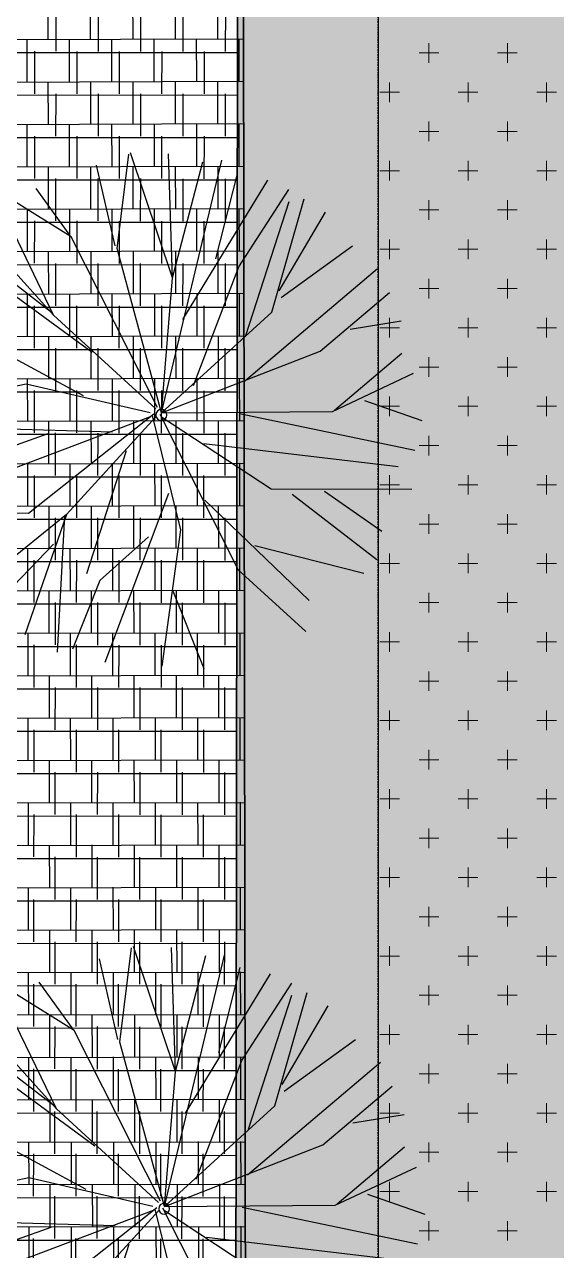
# Model space of a CAD drawing. Header units: millimetres. Extents: x -1030105 to 906887, y -616134 to 1220667.
# Drawn here: x -530644 to -520606, y -502645 to -479515 of the extents above; entities that cross this region are included whole.
import ezdxf

# ---------------------------------------------------------------- set-up
doc = ezdxf.new("R2010")
doc.units = ezdxf.units.MM
doc.header["$MEASUREMENT"] = 0
doc.linetypes.add('Xref-LBC-Plot$0$HIDDEN', pattern=[9.524999999999999, 6.35, -3.175])
doc.layers.add('A-Wall', color=6, linetype='Continuous', lineweight=9)
doc.layers.add('QH_HTKT_GT_Longduong', color=7, linetype='Continuous', lineweight=35)
for name, color, linetype in [('DA-LANS-TREE', 7, 'Continuous'), ('KTCQ CẢNH QUAN', 192, 'Continuous'), ('N-cay lon', 192, 'Continuous'), ('Xref-LBC-Plot$0$DA-SITE-CNTR5', 5, 'Continuous')]:
    doc.layers.add(name, color=color, linetype=linetype)
doc.layers.add('MASTER PLAN - ZONE B$0$GRASS', color=95, linetype='Continuous', lineweight=0, transparency=0.6)
doc.layers.add('TMB-KHU B-XREF$0$GRASS', color=95, linetype='Continuous', lineweight=0, transparency=0.6)
doc.layers.add('MASTER PLAN - ZONE B$0$HACHT', color=7, linetype='Continuous', lineweight=9, true_color=0x636363)

# ---------------------------------------------------------------- blocks, each defined once
blk = doc.blocks.new('11')
at = {"layer": 'N-cay lon', "color": 66, "linetype": 'Continuous', "true_color": 0x50710f, "extrusion": (0, 0, -1)}
for p, q in [((-0.8493883115006611, 8.622475802898407), (1.045323515078053, 15.30620115064085)), ((2.994213696569204, 11.38457165937871), (1.861652409657836, 15.22577556571923)), ((-4.133730978239328, 8.749743212712929), (-3.539968090830371, 14.77650450798683)), ((-0.6116700826678425, 5.458361273631454), (-2.685357840266079, 15.084900630638)), ((-0.8302361299283803, 8.8168726391159), (-2.005083761410788, 15.01787931006402)), ((-0.8493883115006611, 8.622475802898407), (-0.8975696181878448, 15.10504957591183)), ((3.013365878141485, 11.57896849489771), (3.338975594146177, 14.88394439616241)), ((-2.688717623474076, 3.89631178509444), (-6.258906268514693, 13.67028798907995)), ((4.571315349196084, 9.266227803425863), (6.916513547184877, 13.55003716493957)), ((4.552163167623803, 9.071830967906862), (8.763663751073182, 12.77912548230961)), ((5.859106640797108, 5.60598843335174), (8.899744088295847, 12.76571870362386)), ((-7.105644583934918, 7.864811137085781), (-9.443493473925628, 12.02107074880041)), ((5.859106640797108, 5.60598843335174), (10.534284307505, 11.23064443469048)), ((-4.752530951518565, 6.651458175620064), (-11.38448619889095, 10.44561699568294)), ((5.859106640797108, 5.60598843335174), (11.74155391193926, 9.541330049745739)), ((-10.38790316320956, 6.617809810675681), (-12.45171649148688, 9.372956201201305)), ((0.09554149047471583, 0.08856151672080159), (12.63639445579611, 8.864215150941163)), ((-7.977358507690951, 5.987649870570749), (-13.16829243919346, 7.676871613832191)), ((8.5225677608978, 4.75473024463281), (12.79361400497146, 7.670997572597116)), ((-5.739237043424509, 3.607897916343063), (-13.40010816266295, 6.718291698954999)), ((-8.906597997411154, 3.527382204541937), (-14.02092068805359, 5.994216812541708)), ((4.676960743963718, 3.366921102628112), (13.88387888949364, 6.189494345104322)), ((-9.718919388949871, 0.8592088383156806), (-13.99976349773351, 4.814326933119446)), ((6.838514467235655, 0.209474690258503), (13.98363183648326, 4.412984173279256)), ((9.223947986843996, 3.507824073778465), (14.44920178526081, 4.955966917099431)), ((8.898335756384768, 0.2028226505499333), (14.76157980330754, 3.943772460101172)), ((-11.78074568673037, 2.240147592499852), (-15.08423802035395, 2.173043688293546)), ((10.06333448016085, 0.8732064310461283), (15.17167018074542, 2.529254974797368)), ((9.888949779910035, 0.4978195379953831), (15.05875204247423, -0.01151484018191695)), ((-8.084376655053347, -0.6758399098180234), (-15.46921726164874, -0.3409481490962207)), ((-8.084376655053347, -0.6758399098180234), (-14.62791778787505, -4.349740362726152)), ((-8.22043147077784, -0.6624356457032263), (-13.86706846521702, -6.387666177004576)), ((-9.812703323666938, -1.487085062544793), (-15.35038618312683, -1.923028420656919)), ((4.995272194966674, -1.768176998477429), (15.27533105923794, -1.99581856909208)), ((0.7606273911660537, -2.921373998047784), (8.429372959653847, -11.52882298873737)), ((3.500699751777574, -2.995019322261214), (9.808945691445842, -11.46845622221008)), ((9.505881004733965, -3.390372392255813), (14.85004244628362, -3.524317363742739)), ((11.68270701391157, -3.604835589416325), (14.26954683591612, -5.233808728866279)), ((-2.755461977911182, -3.752770610153675), (-12.17316877830308, -8.713826596038416)), ((-9.186005893861875, -4.885883269598708), (-13.08914853422903, -6.85690089687705)), ((-5.338421904249117, -4.872383849695325), (-9.186005893861875, -4.885883269598708)), ((-1.412214121897705, -5.455481715966016), (-0.7393173871096224, -13.96259501669556)), ((-3.646397104370408, -5.824244604678825), (-9.798923477297649, -11.10706692188978)), ((7.683795922785066, -6.547913960414007), (12.75780169828795, -8.029332089005038)), ((7.819850738393143, -6.561318224528804), (13.02795736421831, -6.681858931202441)), ((1.952650231309235, -7.553674111375585), (8.140088119544089, -13.07072101789527)), ((9.53100219834596, -7.31877962895669), (11.28436595294625, -10.43601073417813)), ((-6.344280177727342, -8.110340944724157), (-8.04753669560887, -12.84998830524273)), ((2.67311361792963, -8.606099339202046), (3.847986771026626, -14.80710852472112)), ((-2.668976308079436, -9.84655071143061), (-2.097758449963294, -15.20284914784133)), ((-0.9789540028432384, -9.424099230673164), (2.74044710630551, -14.89427627623081)), ((4.209974919911474, -9.73903425829485), (5.187326695071533, -13.76125625800341))]:
    blk.add_line(p, q, dxfattribs=at)
at = {"layer": 'N-cay lon', "color": 66, "linetype": 'Continuous', "true_color": 0x5d8311, "extrusion": (0, 0, -1)}
for p, q in [((0.1338559113210067, 0.4774572739843279), (2.994213696569204, 11.38457165937871)), ((-2.820815979037434, 1.16112212673761), (-7.977358507690951, 5.987649870570749))]:
    blk.add_line(p, q, dxfattribs=at)
at = {"layer": 'N-cay lon', "color": 63, "linetype": 'Continuous', "true_color": 0xb1e746, "extrusion": (0, 0, -1)}
for p, q in [((0.09554149047471583, 0.08856151672080159), (4.552163167623803, 9.071830967906862)), ((-0.002122340258210897, 0.4908539948519319), (-0.8493883115006611, 8.622475802898407)), ((-0.4103378304280341, 0.5310718161053956), (-4.752530951518565, 6.651458175620064)), ((0.09554149047471583, 0.08856151672080159), (5.859106640797108, 5.60598843335174)), ((-0.5654682631138712, 0.350071701221168), (-8.906597997411154, 3.527382204541937)), ((2.563562806113623, 0.0417962558567524), (9.223947986843996, 3.507824073778465)), ((-0.2934096745448187, 0.3232682016678154), (-9.718919388949871, 0.8592088383156806)), ((-0.3125719137024134, 0.12876927992329), (-8.084376655053347, -0.6758399098180234)), ((-0.4294900120003149, 0.336674980353564), (-3.646397104370408, -5.824244604678825)), ((-0.04043676098808646, 0.101958237355575), (-2.668976308079436, -9.84655071143061)), ((0.09554149047471583, 0.08856151672080159), (8.898335756384768, 0.2028226505499333)), ((0.09554149047471583, 0.08856151672080159), (9.505881004733965, -3.390372392255813)), ((0.09554149047471583, 0.08856151672080159), (7.683795922785066, -6.547913960414007)), ((-2.954891307512298, -0.1997578092850745), (-9.517510571866296, -4.06808816245757)), ((-0.05958894244395196, -0.09243859816342592), (1.952650231309235, -7.553674111375585))]:
    blk.add_line(p, q, dxfattribs=at)
blk.add_circle((0, 2.328306436538696e-10), 0.3205625640602738, dxfattribs=at)
blk = doc.blocks.new('A$C26975654')
at = {"layer": 'DA-LANS-TREE', "true_color": 0xe8d896}
h = blk.add_hatch(dxfattribs=at)
h.set_pattern_fill('AR-B88', color=41, scale=60, angle=0.09853093059108536)
h.set_pattern_definition([(0.09853093059108589, (-1184993805.816243, -434362146.1747937), (-0.8254503870017416, 479.9992902407863), []), (90.09853093059095, (-1184993805.816243, -434362146.1747937), (-240.8250955073949, 479.5865650472855), [480, -480])])
edge = h.paths.add_edge_path()
edge.add_line((60041.16102377884, 96343.10418437235), (60000.58047284628, 119940.6885678362))
edge.add_line((60000.58047287166, 119940.6885678181), (49370.68567085278, 119922.4084344927))
edge.add_line((49370.68567075767, 119922.4084345042), (49396.12096523016, 116799.8644597167))
edge.add_arc((44396.65176556446, 116727.0103277988), 5000.000000181893, -89.83444251026918, 0.834876399719974, ccw=False)
edge.add_line((44411.09936195426, 111727.0312010078), (11820.87673908949, 111632.8607318148))
edge.add_arc((11855.55097064935, 99632.91083165677), 11999.99999615301, 90.16555748998782, 146.607546237414)
edge.add_line((1836.506677558646, 106237.360192812), (1918.408426378155, 51065.47759589658))
edge.add_line((1918.408426223323, 51065.47759583918), (2456.217809849186, 50805.06328249141))
edge.add_line((2456.217809813097, 50805.06328248885), (3154.356486798497, 49439.83332533325))
edge.add_line((3154.356486862525, 49439.8333253921), (3591.947792930761, 48532.05855858978))
edge.add_line((3591.947793029249, 48532.05855854321), (3954.203450724366, 47923.43614168116))
edge.add_line((3954.203450586647, 47923.43614168931), (8202.54862191109, 45081.15820861282))
edge.add_line((8202.548621920869, 45081.15820866078), (9055.540863423375, 44510.4792908947))
edge.add_line((9055.54086342454, 44510.47929085325), (9635.404019730515, 43737.69487982523))
edge.add_line((9635.404019849375, 43737.69487981917), (10170.47469743772, 42647.52022358775))
edge.add_line((10170.47469737008, 42647.52022357425), (10479.61430305545, 41432.25348059594))
edge.add_line((10479.61430298164, 41432.25348065607), (11121.66686669493, 42504.56586327869))
edge.add_line((11121.66686682031, 42504.56586317159), (13222.48241375643, 44166.98911162076))
edge.add_line((13222.482413752, 44166.98911169078), (15711.0649115541, 45477.26108916017))
edge.add_line((15711.0649116803, 45477.26108907955), (18293.03762537811, 46489.15377383208))
edge.add_line((18293.03762526251, 46489.15377393132), (21296.2924435467, 47266.35487582226))
edge.add_line((21296.29244352691, 47266.3548757555), (23408.25171610399, 47579.10914919671))
edge.add_line((23408.25171605684, 47579.10914922832), (26383.99697339651, 47707.08133707265))
edge.add_line((26383.99697351269, 47707.08133705193), (28431.8550802517, 47585.22056433599))
edge.add_line((28431.85507995076, 47585.2205643896), (31233.75618054217, 47137.81293113536))
edge.add_line((31233.75618061982, 47137.81293109059), (33846.00411862566, 46407.66140087781))
edge.add_line((33846.00411867723, 46407.66140085179), (35348.67856956297, 45841.33182776056))
edge.add_line((35348.67856954224, 45841.33182786172), (37695.29128156509, 44787.62610965705))
edge.add_line((37695.29128167778, 44787.62610966805), (39489.8068244179, 43683.68012553366))
edge.add_line((39489.80682436377, 43683.68012545398), (41077.24211705651, 42446.04930350423))
edge.add_line((41077.2421171423, 42446.04930351488), (42227.89787862869, 41355.57526058343))
edge.add_line((42227.89787850343, 41355.57526058983), (43481.73059814749, 39920.83282511734))
edge.add_line((43481.73059825785, 39920.83282506792), (44320.22509196668, 38767.8599557206))
edge.add_line((44320.22509188391, 38767.85995584214), (44506.20127578208, 38456.70042830933))
edge.add_line((44506.20127585717, 38456.70042815618), (47474.41730950156, 38148.20302087907))
edge.add_line((47474.41730950959, 38148.20302091539), (49626.65144234407, 37482.45069226046))
edge.add_line((49626.6514423769, 37482.45069233235), (52437.55279403913, 36692.26433324313))
edge.add_line((52437.55279388279, 36692.26433319272), (57704.32958948065, 34606.0344485516))
edge.add_line((57704.32958961464, 34606.03444854496), (64884.58989950828, 31817.24875690218))
edge.add_line((64884.58989956416, 31817.24875688087), (73324.07853337657, 28545.0336669372))
edge.add_line((73324.07853309996, 28545.03366700374), (80956.62724244152, 26892.69139841892))
edge.add_line((80956.62724249996, 26892.6913983305), (85349.51131863834, 26543.66369060706))
edge.add_line((85349.51131884009, 26543.66369073978), (94065.2665109951, 27673.04164005991))
edge.add_line((94065.26651093736, 27673.04163996596), (101268.2098820669, 27274.03201692639))
edge.add_line((101268.2098820806, 27274.03201692505), (101833.5011504623, 26857.97819909232))
edge.add_line((101833.5011503659, 26857.97819914296), (102150.1592029621, 26300.61628276709))
edge.add_line((102150.1592029817, 26300.61628273688), (102232.4534197147, 25552.791213747))
edge.add_line((102232.4534195941, 25552.79121373314), (103114.7009601013, 25638.43502261408))
edge.add_line((103114.7009602282, 25638.43502267264), (105668.321733219, 25486.83969584602))
edge.add_line((105668.3217331301, 25486.83969583362), (108341.2432685279, 24878.05854277837))
edge.add_line((108341.2432686891, 24878.05854278849), (109917.1844079256, 24285.11034497811))
edge.add_line((109917.1844078228, 24285.11034493567), (111613.232649375, 23425.11322893784))
edge.add_line((111613.2326493971, 23425.11322902283), (112458.9495703562, 22884.26246999198))
edge.add_line((112458.9495703112, 22884.26246994641), (113020.0663813009, 22624.44397155981))
edge.add_line((113020.0663814321, 22624.44397149375), (114021.4620023967, 22278.16567912494))
edge.add_line((114021.4620023035, 22278.16567913396), (115633.9175821911, 21974.39906848304))
edge.add_line((115633.9175822213, 21974.39906856744), (116480.5916012793, 21933.79348398221))
edge.add_line((116480.5916014593, 21933.79348388407), (117664.983332028, 22014.95299642585))
edge.add_line((117664.9833319243, 22014.95299645467), (118698.9295429706, 22215.26920002949))
edge.add_line((118698.9295429084, 22215.26920009637), (119486.9156704138, 22451.48187836184))
edge.add_line((119486.9156703353, 22451.48187835002), (120930.0641359843, 22909.03953985189))
edge.add_line((120930.0641359296, 22909.03953980887), (122113.5968822739, 23131.40078140167))
edge.add_line((122113.5968824383, 23131.40078145079), (123027.4329082728, 23222.60387249902))
edge.add_line((123027.4329080712, 23222.6038724184), (124008.3043063653, 23244.03420657094))
edge.add_line((124008.3043065388, 23244.0342066111), (124948.2164240306, 23184.20574294147))
edge.add_line((124948.2164240908, 23184.20574290212), (126377.846648722, 22966.93516609474))
edge.add_line((126377.8466486838, 22966.93516609957), (128320.5366889904, 22367.09045877657))
edge.add_line((128320.5366889015, 22367.09045874886), (130042.9014994521, 21498.44842256792))
edge.add_line((130042.9014994297, 21498.44842264429), (130644.4154905574, 21080.74405773432))
edge.add_line((130644.4154905621, 21080.74405771913), (130734.3676796268, 21058.17957226565))
edge.add_line((130734.3676795717, 21058.17957222462), (130892.5674893236, 21037.90777108801))
edge.add_line((130892.567489529, 21037.90777106769), (131661.9578892329, 21058.48211775534))
edge.add_line((131661.9578890968, 21058.48211777629), (131737.3464822945, 21072.47509829624))
edge.add_line((131737.3464824632, 21072.47509836452), (132676.0915957498, 21441.30158638576))
edge.add_line((132676.0915957857, 21441.30158639746), (132978.4401192688, 21647.52298674232))
edge.add_line((132978.4401191864, 21647.5229866337), (133464.5876154258, 22137.11666568392))
edge.add_line((133464.5876153372, 22137.11666577728), (136871.9963408124, 26069.24390042451))
edge.add_line((136871.9963408075, 26069.24390041968), (137331.8269922093, 26784.58647134725))
edge.add_line((137331.8269923329, 26784.58647133084), (138106.6161164503, 27549.86103717238))
edge.add_line((138106.6161163617, 27549.86103717238), (138903.0244869461, 28182.36853534816))
edge.add_line((138903.0244869646, 28182.36853531562), (140239.8234642785, 28885.32869990094))
edge.add_line((140239.8234640714, 28885.32869995106), (140774.2947173509, 29058.23436495662))
edge.add_line((140774.2947174702, 29058.23436490027), (140774.9342448104, 30198.06564798107))
edge.add_line((140774.9342450406, 30198.06564803002), (111455.6198516078, 30147.63247924316))
edge.add_line((111455.6198513601, 30147.632479202), (111420.8953479192, 50021.71540898288))
edge.add_line((111420.8953480702, 50021.7154090642), (94112.31297253945, 49991.94944654626))
edge.add_line((94112.3129723128, 49991.94944649935), (94123.1647291194, 43682.54704714497))
edge.add_line((94123.1647292152, 43682.54704709398), (95190.57021604932, 41981.21601924358))
edge.add_line((95190.57021616027, 41981.21601925232), (95399.95397257479, 41511.79598927032))
edge.add_line((95399.95397254825, 41511.79598929593), (95381.68659441627, 41075.55327393889))
edge.add_line((95381.68659433722, 41075.55327395676), (95216.82660726237, 40735.87997515086))
edge.add_line((95216.82660724036, 40735.87997508002), (94270.77602786326, 39475.62520337285))
edge.add_line((94270.77602804638, 39475.62520339852), (93902.63344021526, 39213.55984063214))
edge.add_line((93902.63344021514, 39213.55984068941), (85205.42458956374, 35631.18593999231))
edge.add_line((85205.42458957061, 35631.18593994295), (84628.3639587427, 35770.34352283372))
edge.add_line((84628.36395855993, 35770.34352283226), (83016.94158821029, 36769.68421692919))
edge.add_line((83016.94158813916, 36769.68421693891), (82671.67382634548, 37132.32068804104))
edge.add_line((82671.67382640764, 37132.32068810612), (82545.48518098099, 37615.78718020587))
edge.add_line((82545.48518103547, 37615.78718014061), (82540.23356460896, 40668.82668208191))
edge.add_line((82540.2335645631, 40668.82668208564), (81536.94953400455, 40660.89514964836))
edge.add_line((81536.94953396916, 40660.89514963096), (81544.71753977693, 38060.90466451546))
edge.add_line((81544.71753980033, 38060.90466451133), (75544.72641842545, 38050.58507455949))
edge.add_line((75544.7264185641, 38050.58507464128), (75540.59858247894, 40450.5815247203))
edge.add_line((75540.59858247638, 40450.58152469574), (74537.30386993208, 40448.85592383757))
edge.add_line((74537.30386984535, 40448.85592377977), (74533.44920835237, 37446.64038790681))
edge.add_line((74533.44920836389, 37446.64038799237), (74381.83137676516, 37003.81660227466))
edge.add_line((74381.83137681335, 37003.81660222774), (74076.9526914832, 36754.30802430015))
edge.add_line((74076.95269142278, 36754.30802436313), (72287.89566760382, 35631.8637426332))
edge.add_line((72287.89566759951, 35631.86374260113), (71708.67187921447, 35683.19041583361))
edge.add_line((71708.67187925614, 35683.19041584618), (63003.10469214909, 39227.83793123782))
edge.add_line((63003.10469209217, 39227.83793119015), (62737.82343053585, 39485.2454623708))
edge.add_line((62737.8234306816, 39485.24546239059), (61657.47039743967, 40920.56649364985))
edge.add_line((61657.47039741836, 40920.56649364531), (61663.50969825871, 41501.39974739077))
edge.add_line((61663.50969811901, 41501.39974732883), (61789.74982898287, 41808.3882135711))
edge.add_line((61789.74982909858, 41808.38821362704), (62923.21087459486, 43628.88518096146))
edge.add_line((62923.2108744327, 43628.88518098043), (62912.35910382203, 49938.29618356278))
edge.add_line((62912.35910402611, 49938.29618353629), (11908.64700147859, 49849.42446249537))
edge.add_line((11908.64700148813, 49849.42446247442), (10828.40761341655, 50018.31497470231))
edge.add_line((10828.40761332773, 50018.31497473177), (10061.89897834638, 50372.49676512048))
edge.add_line((10061.89897842705, 50372.49676510692), (9550.17592993076, 50757.81409325235))
edge.add_line((9550.17592990771, 50757.8140933183), (9099.864722094033, 51252.98142620054))
edge.add_line((9099.86472199671, 51252.98142619431), (8694.093757288298, 51950.87767257093))
edge.add_line((8694.09375730902, 51950.87767252699), (8537.98086878471, 52506.2773978067))
edge.add_line((8537.98086871393, 52506.27739774063), (8402.53825298429, 53343.30503332231))
edge.add_line((8402.538252994418, 53343.30503334058), (8355.791234384873, 80526.68999361928))
edge.add_line((8355.7912344113, 80526.68999368325), (8355.024593795533, 80526.68867534626))
edge.add_line((8355.024593882263, 80526.68867533794), (8337.568716384354, 90677.27920078736))
edge.add_line((8337.568716378883, 90677.27920075413), (8337.791413872153, 90993.5832472259))
edge.add_arc((12337.78550010175, 91000.4619989777), 4000.000000962494, 90.09853093215128, 180.0985309093205, ccw=False)
edge.add_line((12330.90674667619, 95000.45608554501), (38890.86747541046, 95046.1310083624))
edge.add_arc((38897.74622884579, 91046.13692231942), 4000.00000078476, 17.447227848319073, 90.09853093068631, ccw=False)
edge.add_line((42713.72027182952, 92245.44593523024), (60048.15649666789, 92274.8322443706))
edge.add_line((60048.15649660304, 92274.83224432217), (60041.16102363775, 96343.1041843394))
edge = h.paths.add_edge_path(flags=16)
edge.add_line((49595.21486912854, 102075.4314695369), (14529.23625039193, 102015.1288251222))
edge.add_arc((14527.51656225882, 103015.1273463853), 1000.00000004249, 159.3264908008467, 270.09853093168675, ccw=False)
edge.add_arc((15463.12392246909, 102662.0850446052), 1999.999999779983, 96.91872793476688, 159.3264907986697, ccw=False)
edge.add_line((15222.2012639977, 104647.5210853969), (48637.71143978019, 104758.1136103485))
edge.add_arc((48645.17079410143, 102758.127520734), 2000.000000108719, 18.499867904349628, 90.21369525056832, ccw=False)
edge.add_arc((49593.49518083036, 103075.4299905966), 1000.000000142158, -89.90146906069748, 18.499867910103603, ccw=False)
at = {"layer": 'DA-LANS-TREE', "true_color": 0xc1a88b}
h = blk.add_hatch(dxfattribs=at)
h.set_pattern_fill('AR-B88', color=253, scale=100, angle=0.09853093059108536)
h.set_pattern_definition([(0.09853093059108589, (-1184993805.816243, -434362146.1747937), (-1.375750645002949, 799.9988170679773), []), (90.09853093059095, (-1184993805.816243, -434362146.1747937), (-401.3751591789915, 799.3109417454758), [800, -800])])
h.paths.add_polyline_path([(-84.76892276667058, 54997.87966138683), (-5636.174659943208, 54968.02641940303), (-5541.349695762619, -8.885545248631388), (0, 0)])
at = {"layer": 'TMB-KHU B-XREF$0$GRASS', "true_color": 0x3d6827}
h = blk.add_hatch(dxfattribs=at)
h.set_pattern_fill('CROSS', color=79, scale=1150, angle=0.09853093059108536)
h.set_pattern_definition([(0.09853093059108589, (-1184993805.816243, -434362146.1747937), (287.0051644957563, 287.9939852718522), [143.75, -431.2499999999999]), (90.09853093059095, (-1184993733.817747, -434362217.9260848), (-287.9939852718521, 287.0051644957563), [143.75, -431.2499999999999])])
h.paths.add_polyline_path([(44411.09936195426, 111727.0312010078, 0.4176392416217377), (49396.12096524797, 116799.8644596664), (49370.68567075767, 119922.4084345042), (39720.7748380024, 119905.8478974039), (7759.433320956305, 119624.7349844198, 0.4121575735604553), (-172.0300528686494, 111612.6980016124), (-108.5945398081094, 70455.88445058092), (-84.76892276667058, 54997.87966138683), (0, 0), (2517.227348638698, 4.036369908135384), (30358.32386580296, 44.74484693491831), (28957.77150732465, 811.2426409497857), (27348.97914458998, 1468.112055968959), (25458.94681639038, 1850.117106223479), (23238.35835745558, 1812.931775057223), (20902.8607616201, 1228.649950004183), (19401.73725713976, 754.5895799412392), (17128.54432710446, 486.362270952668), (14630.57686807588, 613.3565622149035), (12551.54800158925, 1068.249461182859), (10455.77758480795, 1844.38547649188), (8758.291301550344, 3402.263976400718), (7947.16369220987, 4784.044675878249), (7457.45294727385, 6437.930023355875), (7502.010761527345, 8614.715797360986), (8095.210779458284, 10316.54296885245), (9059.048347175121, 11747.46290285839), (9818.895888049155, 12841.89895959571), (10252.11990787648, 13615.72225217242), (10263.24386452325, 13733.61791513162), (9653.983113588765, 15062.579988793), (8791.256939293817, 17004.46178205311), (8612.348878290504, 19645.99666488357), (9171.30389250815, 21964.99229798792), (10161.52766393498, 23658.75746449456), (10649.3215165101, 24515.970763925), (10852.9934019316, 25195.2017074218), (10856.46221484058, 25319.99297632137), (9663.507296703756, 26895.62028256478), (9102.028732886538, 27871.18167884182), (8023.760168347508, 31292.06522705499), (7978.511184221134, 33732.79128345894), (8294.494977453724, 36209.42387043033), (9540.659689111635, 39864.0755523229), (10479.61430321448, 41432.25348048145), (10170.47469737008, 42647.52022357425), (9635.404019849375, 43737.69487981917), (9055.54086342454, 44510.47929085325), (8202.548621920869, 45081.15820866078), (3954.203450586647, 47923.43614168931), (3591.947793029249, 48532.05855854321), (3154.356486862525, 49439.8333253921), (2456.217809813097, 50805.06328248885), (1918.408426223323, 51065.47759583918), (1836.506677558646, 106237.360192812, -0.2513774171632482), (11820.87673922069, 111632.8607317992)])
at = {"layer": 'QH_HTKT_GT_Longduong', "flags": 128}
blk.add_lwpolyline([(-108.5945402737707, 70455.8844488929), (-84.76892276667058, 54997.87966138683), (0, 0)], dxfattribs=at)

msp = doc.modelspace()

# ---------------------------------------------------------------- hatches: boundary and pattern name
at = {"layer": 'DA-LANS-TREE', "true_color": 0xc1a88b}
h = msp.add_hatch(dxfattribs=at)
h.set_pattern_fill('AR-B88', color=253, scale=100, angle=-0.06050618418760054)
h.set_pattern_definition([(359.9394938158123, (-1186721561.658635, -431575606.1119671), (0.8448255484879041, 799.9995539184962), []), (89.9394938158124, (-1186721561.658635, -431575606.1119671), (-399.1549514107602, 800.42196669274), [800.0000000000002, -800.0000000000002])])
h.paths.add_polyline_path([(-526586.2114234378, -449343.6391375), (-532137.6786388515, -449358.0831291749), (-532195.45442886, -504335.0465128837), (-526654.1014164875, -504341.5422244022)])
at = {"layer": 'TMB-KHU B-XREF$0$GRASS', "true_color": 0x3d6827}
h = msp.add_hatch(dxfattribs=at)
h.set_pattern_fill('CROSS', color=79, scale=1150, angle=-0.06050618418760054)
h.set_pattern_definition([(359.9394938158123, (-1186721561.658635, -431575606.1119671), (287.8034488709474, 287.1962305079717), [143.75, -431.25]), (89.9394938158124, (-1186721489.859578, -431575678.0628293), (-287.1962305079717, 287.8034488709474), [143.75, -431.2500000000001])])
h.paths.add_polyline_path([(-481933.0504391992, -392738.2141063915, 0.4176392416217377), (-476933.9672868287, -387679.2374024537), (-476950.7351826697, -384556.6348554818), (-486600.6548082563, -384546.4099003808), (-518562.653490488, -384738.8060683266, 0.4121575735604553), (-526516.3254628715, -392728.7966829187), (-526567.1298908475, -433885.6277640981), (-526586.2114234378, -449343.6391375), (-526654.1014164875, -504341.5422244022), (-524136.8725612455, -504344.492982552), (-496295.7703012726, -504381.0636874586), (-497694.1896827894, -503610.6813081554), (-499301.1525639924, -502949.3488701873), (-501190.1172730089, -502562.0990953719), (-503410.8003934568, -502593.1205564699), (-505747.9107937096, -503170.9174486365), (-507250.344372987, -503640.8092973609), (-509524.2730695074, -503902.7258311661), (-512021.8784051014, -503768.7983765771), (-514099.6366082481, -503308.1364327694), (-516193.2446172354, -502526.1861400782), (-517886.4001302624, -500963.6018989375), (-518693.6891814186, -499579.5750613139), (-519178.8073211226, -497924.336786197), (-519128.2075356648, -495747.6830778359), (-518530.2860111361, -494047.5090181172), (-517562.4803263815, -492619.2699375466), (-516799.5978672593, -491526.9472190733), (-516364.2276012904, -490754.3294150987), (-516352.7764425508, -490636.4650832853), (-516958.346022879, -489305.8169933461), (-517815.6787578983, -487361.5479965924), (-517987.2539744794, -484719.5266914422), (-517421.8642363027, -482402.0914931252), (-516426.9428653843, -480711.081433329), (-515936.7715099598, -479855.2254140435), (-515731.2150556871, -479176.5624228001), (-515727.399870866, -479051.7812631137), (-516915.9766966668, -477472.8487205878), (-517474.7452144506, -476495.7325764598), (-518543.5142180116, -473071.8692375247), (-518581.9882613667, -470631.026985075), (-518259.1312523086, -468155.2810208083), (-517002.82705981, -464504.1024192233), (-516059.5232437379, -462938.536805033), (-516365.2884211256, -461722.4166593162), (-516897.3310204202, -460630.7609975294), (-517475.0469115672, -459856.3700270259), (-518326.4518234923, -459283.325642012), (-522566.8912675597, -456429.2664513838), (-522927.4561656658, -455819.6408597194), (-523362.5260596061, -454910.6549598763), (-524056.872554197, -453543.4924260715), (-524593.9570293105, -453281.5863089701), (-524522.7168904475, -398109.6889151303, -0.2513774171632482), (-514523.4089050423, -392741.9229542873)])

# ---------------------------------------------------------------- linework, layer by layer
at = {"layer": 'MASTER PLAN - ZONE B$0$GRASS', "linetype": 'Continuous'}
for p, q in [((-523013.8303218897, -480236.8319645997), (-523013.83032189, -479866.4440937143)), ((-521532.2788377699, -480236.8319645998), (-521532.2788377701, -479866.4440937144)), ((-523199.0242574047, -480051.6380291567), (-522828.6363863747, -480051.6380291567)), ((-521717.4727732848, -480051.6380291567), (-521347.0849022547, -480051.6380291567)), ((-523754.6060639493, -480977.6077063706), (-523754.6060639495, -480607.2198354852)), ((-522273.0545798294, -480977.6077063706), (-522273.0545798297, -480607.2198354852)), ((-520791.5030957096, -480977.6077063706), (-520791.5030957098, -480607.2198354852)), ((-523939.7999994643, -480792.4137709276), (-523569.4121284343, -480792.4137709276)), ((-522458.2485153443, -480792.4137709276), (-522087.8606443143, -480792.4137709276)), ((-520976.6970312244, -480792.4137709276), (-520606.3091601944, -480792.4137709276)), ((-523199.024257404, -481533.1895126986), (-522828.636386374, -481533.1895126986)), ((-523013.830321889, -481718.3834481415), (-523013.8303218893, -481347.9955772561)), ((-521717.4727732841, -481533.1895126986), (-521347.084902254, -481533.1895126986)), ((-521532.2788377692, -481718.3834481415), (-521532.2788377694, -481347.9955772561)), ((-523754.6060639486, -482459.1591899124), (-523754.6060639487, -482088.7713190269)), ((-522273.0545798287, -482459.1591899124), (-522273.0545798289, -482088.7713190269)), ((-520791.5030957089, -482459.1591899124), (-520791.503095709, -482088.7713190269)), ((-523939.7999994635, -482273.9652544694), (-523569.4121284335, -482273.9652544694)), ((-522458.2485153435, -482273.9652544694), (-522087.8606443135, -482273.9652544694)), ((-520976.6970312236, -482273.9652544694), (-520606.3091601935, -482273.9652544694)), ((-523013.8303218882, -483199.9349316832), (-523013.8303218884, -482829.5470607978)), ((-521532.2788377684, -483199.9349316832), (-521532.2788377686, -482829.5470607978)), ((-523199.0242574032, -483014.7409962403), (-522828.6363863732, -483014.7409962403)), ((-521717.4727732833, -483014.7409962403), (-521347.0849022532, -483014.7409962403)), ((-523754.6060639478, -483940.7106734541), (-523754.606063948, -483570.3228025687)), ((-522273.0545798279, -483940.7106734541), (-522273.0545798282, -483570.3228025687)), ((-520791.5030957081, -483940.7106734541), (-520791.5030957083, -483570.3228025687)), ((-523939.7999994628, -483755.5167380112), (-523569.4121284328, -483755.5167380112)), ((-522458.2485153428, -483755.5167380112), (-522087.8606443128, -483755.5167380112)), ((-520976.6970312229, -483755.5167380112), (-520606.3091601928, -483755.5167380112)), ((-523013.8303218875, -484681.486415225), (-523013.8303218876, -484311.0985443395)), ((-521532.2788377677, -484681.486415225), (-521532.2788377678, -484311.0985443395)), ((-523199.0242574025, -484496.292479782), (-522828.6363863725, -484496.292479782)), ((-521717.4727732826, -484496.292479782), (-521347.0849022525, -484496.292479782)), ((-523939.799999462, -485237.0682215529), (-523569.412128432, -485237.0682215529)), ((-523754.6060639471, -485422.2621569959), (-523754.6060639472, -485051.8742861104)), ((-522458.248515342, -485237.0682215529), (-522087.860644312, -485237.0682215529)), ((-522273.0545798272, -485422.2621569959), (-522273.0545798274, -485051.8742861104)), ((-520976.6970312221, -485237.0682215529), (-520606.309160192, -485237.0682215529)), ((-520791.5030957074, -485422.2621569959), (-520791.5030957075, -485051.8742861104)), ((-523013.8303218867, -486163.0378987667), (-523013.8303218869, -485792.6500278813)), ((-521532.2788377668, -486163.0378987668), (-521532.2788377671, -485792.6500278813)), ((-523199.0242574017, -485977.8439633238), (-522828.6363863717, -485977.8439633238)), ((-521717.4727732817, -485977.8439633238), (-521347.0849022517, -485977.8439633238)), ((-523754.6060639463, -486903.8136405376), (-523754.6060639465, -486533.4257696522)), ((-522273.0545798264, -486903.8136405376), (-522273.0545798267, -486533.4257696522)), ((-520791.5030957066, -486903.8136405376), (-520791.5030957068, -486533.4257696522)), ((-523939.7999994613, -486718.6197050947), (-523569.4121284313, -486718.6197050947)), ((-522458.2485153413, -486718.6197050947), (-522087.8606443113, -486718.6197050947)), ((-520976.6970312214, -486718.6197050947), (-520606.3091601913, -486718.6197050947)), ((-523013.830321886, -487644.5893823085), (-523013.8303218861, -487274.201511423)), ((-521532.2788377661, -487644.5893823085), (-521532.2788377663, -487274.201511423)), ((-523199.024257401, -487459.3954468656), (-522828.636386371, -487459.3954468656)), ((-521717.472773281, -487459.3954468656), (-521347.084902251, -487459.3954468656)), ((-523754.6060639455, -488385.3651240794), (-523754.6060639457, -488014.977253194)), ((-522273.0545798256, -488385.3651240794), (-522273.0545798258, -488014.977253194)), ((-520791.5030957058, -488385.3651240794), (-520791.503095706, -488014.977253194)), ((-523939.7999994605, -488200.1711886365), (-523569.4121284304, -488200.1711886365)), ((-522458.2485153405, -488200.1711886365), (-522087.8606443105, -488200.1711886365)), ((-520976.6970312205, -488200.1711886365), (-520606.3091601905, -488200.1711886365)), ((-523199.0242574001, -488940.9469304073), (-522828.6363863701, -488940.9469304073)), ((-523013.8303218852, -489126.1408658502), (-523013.8303218854, -488755.7529949648)), ((-521717.4727732801, -488940.9469304073), (-521347.0849022501, -488940.9469304073)), ((-521532.2788377653, -489126.1408658503), (-521532.2788377656, -488755.7529949648)), ((-523754.6060639448, -489866.9166076211), (-523754.606063945, -489496.5287367357)), ((-522273.0545798249, -489866.9166076211), (-522273.0545798251, -489496.5287367357)), ((-520791.5030957051, -489866.9166076211), (-520791.5030957053, -489496.5287367357)), ((-523939.7999994598, -489681.7226721782), (-523569.4121284297, -489681.7226721782)), ((-522458.2485153398, -489681.7226721782), (-522087.8606443098, -489681.7226721782)), ((-520976.6970312198, -489681.7226721782), (-520606.3091601898, -489681.7226721782)), ((-523013.8303218845, -490607.692349392), (-523013.8303218846, -490237.3044785066)), ((-521532.2788377646, -490607.692349392), (-521532.2788377648, -490237.3044785066)), ((-523199.0242573994, -490422.4984139491), (-522828.6363863694, -490422.4984139491)), ((-521717.4727732794, -490422.4984139491), (-521347.0849022494, -490422.4984139491)), ((-523754.6060639439, -491348.4680911629), (-523754.6060639442, -490978.0802202774)), ((-522273.0545798241, -491348.4680911629), (-522273.0545798243, -490978.0802202774)), ((-520791.5030957042, -491348.4680911629), (-520791.5030957045, -490978.0802202774)), ((-523939.7999994589, -491163.27415572), (-523569.4121284289, -491163.27415572)), ((-522458.248515339, -491163.27415572), (-522087.860644309, -491163.27415572)), ((-520976.697031219, -491163.27415572), (-520606.309160189, -491163.27415572)), ((-523013.8303218837, -492089.2438329337), (-523013.8303218839, -491718.8559620483)), ((-521532.2788377638, -492089.2438329337), (-521532.2788377641, -491718.8559620483)), ((-523199.0242573987, -491904.0498974909), (-522828.6363863687, -491904.0498974909)), ((-521717.4727732787, -491904.0498974909), (-521347.0849022487, -491904.0498974909)), ((-523939.7999994582, -492644.8256392617), (-523569.4121284282, -492644.8256392617)), ((-523754.6060639432, -492830.0195747046), (-523754.6060639434, -492459.6317038191)), ((-522458.2485153383, -492644.8256392617), (-522087.8606443083, -492644.8256392617)), ((-522273.0545798234, -492830.0195747046), (-522273.0545798235, -492459.6317038191)), ((-520976.6970312183, -492644.8256392617), (-520606.3091601883, -492644.8256392617)), ((-520791.5030957035, -492830.0195747046), (-520791.5030957037, -492459.6317038191)), ((-523013.830321883, -493570.7953164754), (-523013.8303218831, -493200.40744559)), ((-521532.2788377631, -493570.7953164755), (-521532.2788377632, -493200.40744559)), ((-523199.0242573979, -493385.6013810326), (-522828.6363863678, -493385.6013810326)), ((-521717.4727732779, -493385.6013810326), (-521347.0849022479, -493385.6013810326)), ((-523754.6060639424, -494311.5710582464), (-523754.6060639427, -493941.1831873609)), ((-522273.0545798226, -494311.5710582464), (-522273.0545798228, -493941.1831873609)), ((-520791.5030957027, -494311.5710582464), (-520791.503095703, -493941.1831873609)), ((-523939.7999994574, -494126.3771228035), (-523569.4121284274, -494126.3771228035)), ((-522458.2485153375, -494126.3771228035), (-522087.8606443075, -494126.3771228035)), ((-520976.6970312175, -494126.3771228035), (-520606.3091601875, -494126.3771228035)), ((-523013.8303218822, -495052.3468000172), (-523013.8303218824, -494681.9589291317)), ((-521532.2788377623, -495052.3468000172), (-521532.2788377625, -494681.9589291318)), ((-523199.0242573972, -494867.1528645744), (-522828.6363863671, -494867.1528645744)), ((-521717.4727732772, -494867.1528645744), (-521347.0849022472, -494867.1528645744)), ((-523754.6060639417, -495793.1225417882), (-523754.6060639418, -495422.7346709027)), ((-522273.0545798219, -495793.1225417882), (-522273.054579822, -495422.7346709027)), ((-520791.503095702, -495793.1225417882), (-520791.5030957022, -495422.7346709027)), ((-523939.7999994567, -495607.9286063453), (-523569.4121284267, -495607.9286063453)), ((-522458.2485153368, -495607.9286063453), (-522087.8606443068, -495607.9286063453)), ((-520976.6970312168, -495607.9286063453), (-520606.3091601868, -495607.9286063453)), ((-523199.0242573963, -496348.7043481162), (-522828.6363863663, -496348.7043481162)), ((-523013.8303218813, -496533.898283559), (-523013.8303218816, -496163.5104126735)), ((-521717.4727732764, -496348.7043481162), (-521347.0849022464, -496348.7043481162)), ((-521532.2788377615, -496533.898283559), (-521532.2788377617, -496163.5104126736)), ((-523754.6060639409, -497274.6740253299), (-523754.6060639411, -496904.2861544444)), ((-522273.0545798211, -497274.6740253299), (-522273.0545798213, -496904.2861544444)), ((-520791.5030957012, -497274.6740253299), (-520791.5030957015, -496904.2861544444)), ((-523939.7999994559, -497089.480089887), (-523569.4121284259, -497089.480089887)), ((-522458.248515336, -497089.480089887), (-522087.8606443059, -497089.480089887)), ((-520976.697031216, -497089.480089887), (-520606.309160186, -497089.480089887)), ((-523013.8303218806, -498015.4497671007), (-523013.8303218809, -497645.0618962153)), ((-521532.2788377608, -498015.4497671007), (-521532.278837761, -497645.0618962153)), ((-523199.0242573956, -497830.2558316579), (-522828.6363863656, -497830.2558316579)), ((-521717.4727732757, -497830.2558316579), (-521347.0849022457, -497830.2558316579)), ((-523754.6060639402, -498756.2255088716), (-523754.6060639403, -498385.8376379862)), ((-522273.0545798204, -498756.2255088716), (-522273.0545798205, -498385.8376379862)), ((-520791.5030957005, -498756.2255088716), (-520791.5030957006, -498385.8376379862)), ((-523939.7999994551, -498571.0315734288), (-523569.4121284251, -498571.0315734288)), ((-522458.2485153351, -498571.0315734288), (-522087.8606443051, -498571.0315734288)), ((-520976.6970312152, -498571.0315734288), (-520606.3091601852, -498571.0315734288)), ((-523013.8303218798, -499497.0012506425), (-523013.8303218801, -499126.613379757)), ((-521532.27883776, -499497.0012506425), (-521532.2788377602, -499126.613379757)), ((-523199.0242573947, -499311.8073151997), (-522828.6363863647, -499311.8073151997)), ((-521717.4727732748, -499311.8073151997), (-521347.0849022447, -499311.8073151997)), ((-523939.7999994544, -500052.5830569706), (-523569.4121284244, -500052.5830569706)), ((-523754.6060639394, -500237.7769924133), (-523754.6060639396, -499867.3891215279)), ((-522458.2485153344, -500052.5830569706), (-522087.8606443044, -500052.5830569706)), ((-522273.0545798196, -500237.7769924133), (-522273.0545798198, -499867.3891215279)), ((-520976.6970312145, -500052.5830569706), (-520606.3091601845, -500052.5830569706)), ((-520791.5030956997, -500237.7769924133), (-520791.5030956999, -499867.3891215279)), ((-523013.8303218791, -500978.5527341842), (-523013.8303218792, -500608.1648632988)), ((-521532.2788377593, -500978.5527341842), (-521532.2788377594, -500608.1648632988)), ((-523199.0242573941, -500793.3587987415), (-522828.6363863641, -500793.3587987415)), ((-521717.4727732742, -500793.3587987415), (-521347.0849022442, -500793.3587987415)), ((-523754.6060639387, -501719.3284759551), (-523754.6060639388, -501348.9406050696)), ((-522273.0545798189, -501719.3284759551), (-522273.054579819, -501348.9406050696)), ((-520791.503095699, -501719.3284759551), (-520791.5030956991, -501348.9406050696)), ((-523939.7999994536, -501534.1345405123), (-523569.4121284236, -501534.1345405123)), ((-522458.2485153336, -501534.1345405123), (-522087.8606443036, -501534.1345405123)), ((-520976.6970312137, -501534.1345405123), (-520606.3091601836, -501534.1345405123)), ((-523013.8303218783, -502460.1042177259), (-523013.8303218785, -502089.7163468405)), ((-521532.2788377585, -502460.104217726), (-521532.2788377587, -502089.7163468405)), ((-523199.0242573933, -502274.9102822832), (-522828.6363863633, -502274.9102822832)), ((-521717.4727732734, -502274.9102822832), (-521347.0849022433, -502274.9102822832))]:
    msp.add_line(p, q, dxfattribs=at)
at = {"layer": 'MASTER PLAN - ZONE B$0$HACHT'}
msp.add_lwpolyline([(-518579.7999994521, -504497.2375075959), (-523964.7999994521, -504497.2375075959), (-523964.799999475, -459998.571227981)], dxfattribs=at)
at = {"layer": 'QH_HTKT_GT_Longduong', "flags": 128}
msp.add_lwpolyline([(-526567.129891098, -433885.6277658992), (-526586.2114234378, -449343.6391375), (-526654.1014164875, -504341.5422244022)], dxfattribs=at)
at = {"layer": 'Xref-LBC-Plot$0$DA-SITE-CNTR5', "linetype": 'Xref-LBC-Plot$0$HIDDEN', "ltscale": 5}
msp.add_lwpolyline([(-379661.4999995348, -378591.2305435818), (-379661.4999995348, -504537.5281331469), (-523969.3499995348, -504537.5281331469), (-523969.3499995348, -381493.2146564981, -0.09760234772194769), (-501876.408773907, -382844.4768286881, 0.09190883729667185), (-457243.8403217979, -391116.6344384433, -0.00520285735338623), (-435647.9782854613, -390928.1702056248, 0.08057916970083258), (-431538.6557585056, -390092.119088442, -0.09948200725876259)], format="xyb", close=True, dxfattribs=at)

# ---------------------------------------------------------------- block references
at = {"layer": 'A-Wall'}
msp.add_blockref('A$C26975654', (-526473.5859149952, -504626.8952065952), dxfattribs=at)
at = {"layer": 'KTCQ CẢNH QUAN', "xscale": 320.0000000000005, "yscale": 320.0000000000005, "zscale": 320.0000000000005, "rotation": 41.5656640306469}
for p in [(-528062.3377969395, -486882.5617189957), (-528009.3663461935, -501856.6360774012)]:
    msp.add_blockref('11', p, dxfattribs=at)

doc.saveas('drawing.dxf')
